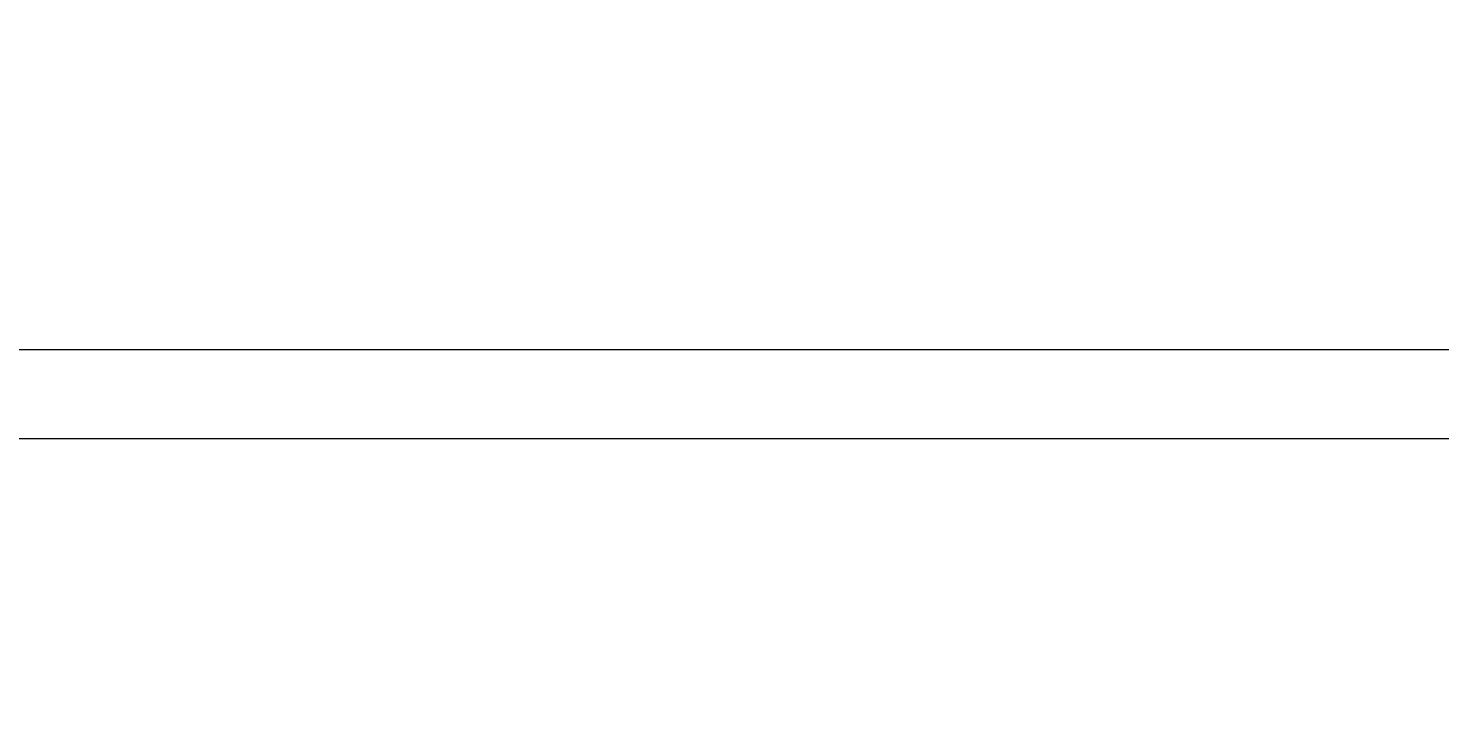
# Model space of a CAD drawing. Header units: millimetres. Extents: x -208 to 4974, y -28 to 3137.
# Drawn here: x 1344.5 to 1451.4, y 2717.2 to 2768.1 of the extents above; entities that cross this region are included whole.
import ezdxf

# ---------------------------------------------------------------- set-up
doc = ezdxf.new("R2010")
doc.units = ezdxf.units.MM
doc.layers.add('ZANO_R', color=7, linetype='Continuous', lineweight=0)
doc.layers.add('ZANO_W', color=1, linetype='Continuous', lineweight=0)
doc.styles.add('Arial', font='arial.ttf')
doc.styles.get("Standard").update_dxf_attribs({"font": 'ARIALUNI.TTF'})
doc.dimstyles.new('pl i ang', dxfattribs={"dimtxt": 50, "dimasz": 50, "dimexe": 1.25, "dimexo": 0.625, "dimgap": 10, "dimtad": 1, "dimtoh": 1, "dimtxsty": 'Standard', "dimcen": 2.5, "dimclrd": 1, "dimclre": 1, "dimclrt": 1, "dimadec": 0, "dimazin": 0, "dimtfac": 1, "dimtmove": 0, "dimatfit": 3, "dimfxl": 1, "dimarcsym": 1})

# ---------------------------------------------------------------- blocks, each defined once
blk = doc.blocks.new('*D507')
at = {"layer": 'ZANO_W', "color": 1, "lineweight": -2}
blk.add_arc((4072.53, 2413.74), 150.81, 99.5517, 164.7582, dxfattribs=at)
at = {"layer": 'ZANO_W', "color": 1}
for points in [[(4047.72, 2555.79), (4047.28, 2569.12), (4087.48, 2563.8)], [(3920.41, 2454.27), (3933.63, 2452.5), (3921.72, 2413.74)]]:
    blk.add_solid(points, dxfattribs=at)
at = {"layer": 'ZANO_W', "color": 1, "insert": (3950.72, 2548.28), "char_height": 40, "attachment_point": 5, "rotation": 42.155, "style": 'Arial'}
blk.add_mtext('96%%d', dxfattribs=at)

msp = doc.modelspace()

# ---------------------------------------------------------------- linework, layer by layer
at = {"layer": 'ZANO_R'}
for p, q in [((371.4, 2743.74), (2638.09, 2743.74)), ((2644.53, 2737), (364.75, 2737))]:
    msp.add_line(p, q, dxfattribs=at)

# ---------------------------------------------------------------- dimensions: what is measured, and where the dimension line sits
at = {"layer": 'ZANO_W'}
dim = msp.add_angular_dim_2l(base=(4005.93, 2549.05), line1=((60.87, 2413.74), (4937.17, 2413.74)), line2=((4072.59, 2414.4), (4116.41, 2854.16)), dimstyle='pl i ang', override={"dimtxt": 40, "dimasz": 40, "dimexe": 10, "dimexo": 10, "dimtoh": 0, "dimdec": 0, "dimtxsty": 'Arial', "dimtdec": 0, "dimtmove": 1}, dxfattribs=at)
dim.commit()
dim.dimension.update_dxf_attribs({"geometry": '*D507', "text_midpoint": (3950.72, 2548.28)})

doc.saveas('drawing.dxf')
